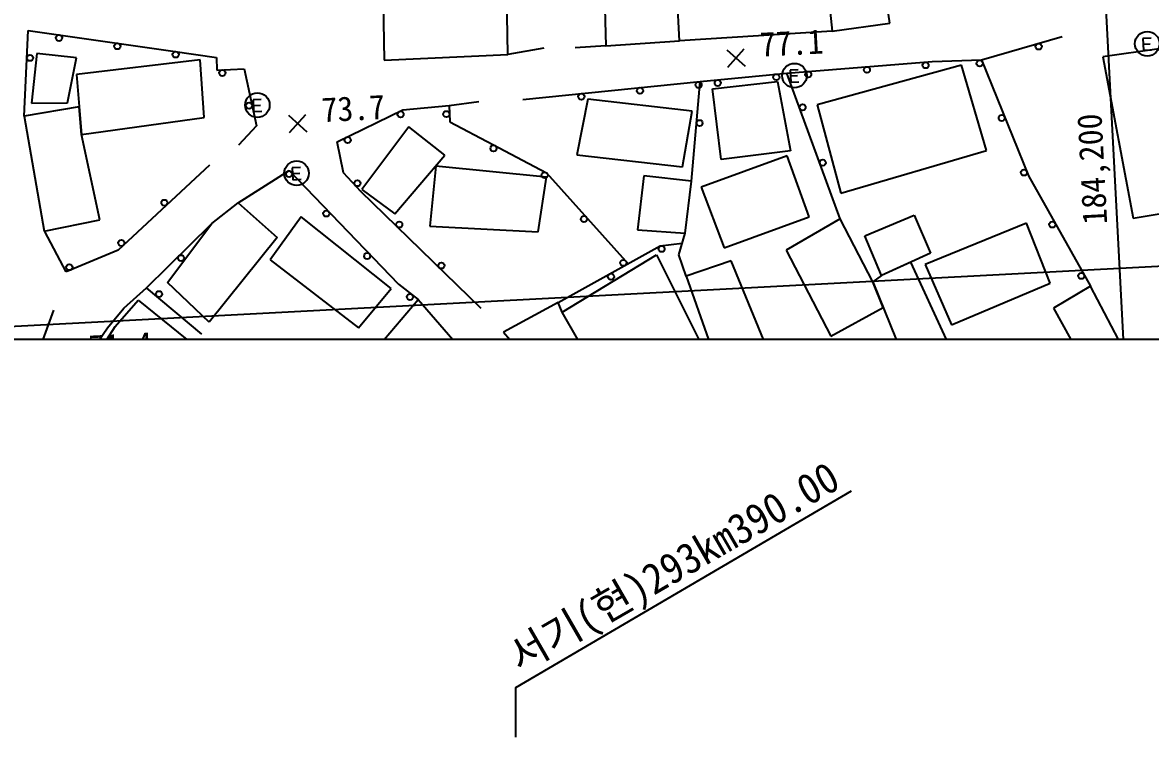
# Model space of a CAD drawing. Header units: millimetres. Extents: x 9574 to 10370, y 1103 to 1809.
# Drawn here: x 10113.5 to 10205.5, y 1363.4 to 1423.1 of the extents above; entities that cross this region are included whole.
import ezdxf
from ezdxf.enums import TextEntityAlignment as Align
from ezdxf.xclip import XClip

# ---------------------------------------------------------------- set-up
doc = ezdxf.new("R2010")
doc.units = ezdxf.units.MM
doc.header["$LTSCALE"] = 10
doc.header["$MEASUREMENT"] = 0
doc.header["$XCLIPFRAME"] = 2
doc.layers.add('TX-PAPR', color=2, linetype='Continuous', plot=False)
for name, color, linetype in [('TZ-BASE', 253, 'Continuous'), ('TZ-LEAL', 1, 'Continuous'), ('TZ-LEAT', 3, 'Continuous')]:
    doc.layers.add(name, color=color, linetype=linetype)
doc.styles.add('HANA', font='GulimChe.ttf')
doc.styles.add('굴림체', font='GulimChe.ttf')

# ---------------------------------------------------------------- blocks, each defined once
blk = doc.blocks.new('JD-SDKSDK43SA')
at = {"layer": 'TZ-BASE'}
for p, q in [((552.288, -218.638), (524.838, 307.024)), ((525.734, -49.214, 80.312), (524.536, -41.184, 80.312)), ((520.206, -41.64, 80.312), (521.022, -49.874, 80.312)), ((494.587, -51.786, 77.927), (494.466, -43.835, 77.927)), ((502.393, -43.608, 78.851), (502.587, -51.062, 78.851)), ((508.595, -50.648, 78.851), (508.191, -43.371, 78.851)), ((484.417, -47.601, 77.927), (484.517, -52.241, 77.927)), ((521.022, -49.874, 80.312), (525.734, -49.214, 80.312)), ((455.162, -56.809, 73.972), (455.488, -49.819, 73.972)), ((455.488, -49.819, 73.972), (467.268, -51.491, 73.972)), ((521.022, -49.874, 80.312), (508.595, -50.648, 80.312)), ((533.209, -52.208, 80.346), (539.781, -50.318, 80.346)), ((547.025, -50.435, 78.605), (546.361, -50.47, 78.605)), ((546.361, -50.47, 78.605), (546.411, -51.432, 78.605)), ((467.268, -51.491, 73.972), (470.828, -52.021, 73.972)), ((497.525, -51.264, 77.927), (494.587, -51.786, 77.927)), ((502.587, -51.062, 78.851), (500.083, -51.22, 78.851)), ((502.587, -51.062, 78.851), (508.595, -50.648, 78.851)), ((512.451, -51.392, 77.058), (513.937, -52.73, 77.058)), ((512.525, -52.804, 77.058), (513.864, -51.318, 77.058)), ((547.695, -51.309, 81.709), (543.09, -51.966, 81.709)), ((546.967, -50.92, 78.605), (546.386, -50.951, 78.605)), ((546.411, -51.432, 78.605), (547.075, -51.397, 78.605)), ((456.189, -51.687, 73.736), (455.757, -55.74, 73.736)), ((459.423, -52.033, 73.736), (456.189, -51.687, 73.736)), ((458.701, -55.707, 73.736), (459.423, -52.033, 73.736)), ((469.51, -52.201, 74.166), (459.437, -53.408, 74.166)), ((469.847, -56.9, 74.166), (469.51, -52.201, 74.166)), ((470.828, -52.021, 73.972), (470.854, -53.053, 73.972)), ((484.517, -52.241, 77.927), (494.587, -51.786, 77.927)), ((517.332, -53.287, 80.312), (529.172, -52.356, 80.312)), ((529.172, -52.356, 80.312), (533.209, -52.208, 80.312)), ((533.209, -52.208, 80.312), (537.045, -61.673, 80.312)), ((543.09, -51.966, 81.709), (545.56, -65.123, 81.709)), ((470.854, -53.053, 73.972), (473.087, -52.952, 73.972)), ((473.087, -52.952, 73.972), (474.11, -57.59, 73.972)), ((510.257, -53.986, 78.013), (517.332, -53.287, 78.013)), ((521.677, -65.163, 80.312), (517.332, -53.287, 80.312)), ((518.268, -53.03, 78.39), (517.604, -53.065, 78.39)), ((517.604, -53.065, 78.39), (517.655, -54.027, 78.39)), ((531.563, -52.631, 81.408), (519.802, -55.882, 81.408)), ((533.613, -59.585, 81.408), (531.563, -52.631, 81.408)), ((459.437, -53.408, 74.166), (459.822, -58.3, 74.166)), ((495.808, -55.435, 78.09), (510.257, -53.986, 78.09)), ((509.559, -62.102, 78.013), (510.257, -53.986, 78.013)), ((511.277, -54.577, 79.71), (516.571, -53.967, 79.71)), ((516.571, -53.967, 79.71), (517.621, -59.636, 79.71)), ((518.21, -53.516, 78.39), (517.629, -53.546, 78.39)), ((517.655, -54.027, 78.39), (518.318, -53.992, 78.39)), ((511.985, -60.319, 79.71), (511.277, -54.577, 79.71)), ((459.643, -56.029, 73.972), (455.162, -56.809, 73.972)), ((455.757, -55.74, 73.736), (458.701, -55.707, 73.736)), ((459.822, -58.3, 73.972), (459.643, -56.029, 73.972)), ((474.482, -55.435, 72.997), (473.818, -55.47, 72.997)), ((473.818, -55.47, 72.997), (473.868, -56.431, 72.997)), ((474.424, -55.92, 72.997), (473.843, -55.951, 72.997)), ((486.028, -56.292, 77.552), (489.801, -55.935, 77.552)), ((489.801, -55.935, 76.349), (492.222, -55.615, 76.349)), ((489.801, -55.935, 77.552), (489.858, -57.267, 77.552)), ((501.109, -55.422, 78.227), (500.216, -59.938, 78.227)), ((509.626, -56.404, 78.227), (501.109, -55.422, 78.227)), ((519.802, -55.882, 81.408), (521.73, -63.076, 81.408)), ((455.162, -56.809, 73.972), (456.803, -66.182, 73.972)), ((459.822, -58.3, 74.166), (469.847, -56.9, 74.166)), ((473.868, -56.431, 72.997), (474.532, -56.397, 72.997)), ((476.716, -56.726, 73.685), (478.202, -58.064, 73.685)), ((476.79, -58.138, 73.685), (478.128, -56.652, 73.685)), ((480.679, -58.881, 77.552), (486.028, -56.292, 77.552)), ((508.819, -60.918, 78.227), (509.626, -56.404, 78.227)), ((474.11, -57.59, 73.972), (472.625, -59.154, 73.972)), ((486.507, -57.671, 76.809), (482.684, -62.78, 76.809)), ((489.468, -59.98, 76.809), (486.507, -57.671, 76.809)), ((489.858, -57.267, 77.552), (493.366, -59.111, 77.552)), ((461.335, -65.247, 73.972), (459.822, -58.3, 73.972)), ((481.195, -61.404, 77.552), (480.679, -58.881, 77.552)), ((493.366, -59.111, 77.552), (497.746, -61.404, 77.552)), ((517.621, -59.636, 79.71), (511.985, -60.319, 79.71)), ((521.73, -63.076, 81.408), (533.613, -59.585, 81.408)), ((485.378, -64.752, 76.809), (489.468, -59.98, 76.809)), ((500.216, -59.938, 78.227), (508.819, -60.918, 78.227)), ((517.351, -60.03, 79.603), (510.346, -62.577, 79.603)), ((519.158, -65.014, 79.603), (517.351, -60.03, 79.603)), ((280, -83.006), (700, -61.073)), ((470.26, -60.785, 73.298), (462.831, -67.706, 73.298)), ((472.597, -63.862, 74.222), (476.763, -61.217, 74.222)), ((476.763, -61.217, 74.222), (485.666, -70.488, 74.222)), ((477.678, -60.983, 73.556), (477.015, -61.017, 73.556)), ((477.015, -61.017, 73.556), (477.065, -61.979, 73.556)), ((477.621, -61.468, 73.556), (477.04, -61.498, 73.556)), ((482.611, -62.936, 77.552), (481.195, -61.404, 77.552)), ((488.718, -60.882, 76.809), (488.242, -65.752, 76.809)), ((497.748, -61.765, 76.809), (488.718, -60.882, 76.809)), ((497.746, -61.404, 77.552), (504.436, -68.86, 77.552)), ((477.065, -61.979, 73.556), (477.729, -61.945, 73.556)), ((497.069, -66.232, 76.809), (497.748, -61.765, 76.809)), ((505.678, -61.666, 78.013), (505.148, -66.066, 78.013)), ((509.559, -62.102, 78.013), (505.678, -61.666, 78.013)), ((509.046, -66.33, 78.013), (509.559, -62.102, 78.013)), ((537.045, -61.673, 80.312), (542.092, -70.651, 80.312)), ((492.424, -72.483, 77.552), (482.611, -62.936, 77.552)), ((482.684, -62.78, 76.809), (485.378, -64.752, 76.809)), ((510.346, -62.577, 79.603), (512.216, -67.537, 79.603)), ((470.47, -65.552, 74.222), (472.597, -63.862, 74.222)), ((472.597, -63.862, 74.222), (475.787, -66.682, 74.222)), ((456.803, -66.182, 73.972), (461.335, -65.247, 73.972)), ((477.753, -64.993, 74.832), (475.222, -68.499, 74.832)), ((485.085, -70.844, 74.832), (477.753, -64.993, 74.832)), ((512.216, -67.537, 79.603), (519.158, -65.014, 79.603)), ((521.677, -65.163, 79.99), (517.273, -67.728, 79.99)), ((524.347, -70.296, 79.99), (521.677, -65.163, 79.99)), ((523.691, -66.551, 79.99), (527.71, -64.878, 79.99)), ((527.71, -64.878, 79.99), (529.059, -67.959, 79.99)), ((545.56, -65.123, 81.709), (549.862, -64.388, 81.709)), ((458.578, -69.492, 73.298), (456.837, -66.184, 73.298)), ((465.146, -70.783, 73.685), (470.428, -65.574, 73.685)), ((466.854, -70.353, 74.222), (470.47, -65.552, 74.222)), ((488.242, -65.752, 76.809), (497.069, -66.232, 76.809)), ((505.148, -66.066, 78.013), (509.046, -66.33, 78.013)), ((536.885, -65.52, 81.344), (528.61, -68.895, 81.344)), ((538.796, -70.394, 81.344), (536.885, -65.52, 81.344)), ((455.996, -76.846, 72.073), (443.198, -66.539, 72.073)), ((475.787, -66.682, 74.222), (470.249, -73.574, 74.222)), ((508.539, -68.11, 79.216), (509.046, -66.33, 79.216)), ((525.044, -69.783, 79.99), (523.691, -66.551, 79.99)), ((462.831, -67.706, 73.298), (458.578, -69.492, 73.298)), ((498.701, -71.973, 78.077), (507.014, -67.375, 78.077)), ((507.014, -67.375, 78.077), (508.812, -67.149, 78.077)), ((517.273, -67.728, 79.99), (520.916, -74.727, 79.99)), ((529.059, -67.959, 79.99), (525.044, -69.783, 79.99)), ((475.222, -68.499, 74.832), (482.417, -74.051, 74.832)), ((499.024, -72.781, 78.077), (506.705, -68.11, 78.077)), ((506.705, -68.11, 78.077), (512.827, -80.313, 78.077)), ((509.136, -69.831, 79.216), (508.539, -68.11, 79.216)), ((512.802, -68.597, 79.216), (509.136, -69.831, 79.216)), ((515.693, -75.616, 79.216), (512.802, -68.597, 79.216)), ((527.442, -68.694, 80.05), (525.044, -69.783, 80.05)), ((530.519, -75.338, 80.05), (527.442, -68.694, 80.05)), ((528.61, -68.895, 81.344), (530.759, -73.806, 81.344)), ((509.136, -69.831, 79.216), (511.622, -76.968, 79.216)), ((525.044, -69.783, 80.05), (524.347, -70.296, 80.05)), ((463.276, -72.444, 73.685), (465.146, -70.783, 73.685)), ((469.65, -74.558, 73.685), (465.146, -70.783, 73.685)), ((470.249, -73.574, 74.222), (466.854, -70.353, 74.222)), ((485.666, -70.488, 74.222), (487.28, -71.732, 74.222)), ((524.347, -70.296, 80.05), (527.128, -77.211, 80.05)), ((525.185, -72.379, 79.99), (524.347, -70.296, 79.99)), ((530.759, -73.806, 81.344), (538.796, -70.394, 81.344)), ((542.092, -70.651, 80.312), (539.065, -72.451, 80.312)), ((544.964, -76.123, 80.312), (542.092, -70.651, 80.312)), ((482.417, -74.051, 74.832), (485.085, -70.844, 74.832)), ((457.541, -72.614, 72.073), (455.996, -76.846, 72.073)), ((461.964, -74.048, 73.685), (463.276, -72.444, 73.685)), ((462.585, -73.945, 71.729), (464.442, -71.79, 71.729)), ((464.442, -71.79, 71.729), (477.724, -82.537, 71.729)), ((480.772, -79.425, 75.498), (487.28, -71.732, 75.498)), ((487.28, -71.732, 75.498), (491.624, -76.736, 75.498)), ((498.701, -71.973, 78.077), (494.25, -74.41, 78.077)), ((499.024, -72.781, 78.077), (498.701, -71.973, 78.077)), ((520.916, -74.727, 79.99), (525.185, -72.379, 79.99)), ((539.065, -72.451, 80.312), (542.108, -77.853, 80.312)), ((501.681, -77.442, 78.077), (499.024, -72.781, 78.077)), ((500.341, -75.091, 78.077), (499.024, -72.781, 78.077)), ((461.135, -75.23, 73.685), (461.964, -74.048, 73.685)), ((461.55, -75.519, 71.729), (462.585, -73.945, 71.729)), ((494.25, -74.41, 78.077), (496.58, -77.188, 78.077))]:
    blk.add_line(p, q, dxfattribs=at)
for centre, radius in [((458.005, -50.428, 73.972), 0.25), ((546.716, -50.9, 78.605), 1), ((462.758, -51.102, 73.972), 0.25), ((537.867, -51.127, 80.346), 0.25), ((455.633, -52.051, 73.972), 0.25), ((467.508, -51.779, 73.972), 0.25), ((528.646, -52.647, 80.312), 0.25), ((533.059, -52.498, 80.312), 0.25), ((471.314, -53.282, 73.972), 0.25), ((517.96, -53.495, 78.39), 1), ((519.076, -53.399, 80.312), 0.25), ((523.861, -53.023, 80.312), 0.25), ((510.136, -54.248, 78.09), 0.25), ((511.703, -54.093, 78.013), 0.25), ((516.48, -53.621, 78.013), 0.25), ((474.173, -55.9, 72.997), 1), ((500.584, -55.206, 78.09), 0.25), ((505.36, -54.727, 78.09), 0.25), ((473.493, -55.948, 73.972), 0.25), ((518.62, -56.085, 80.312), 0.25), ((485.848, -56.655, 77.552), 0.25), ((489.582, -56.635, 77.552), 0.25), ((534.861, -56.947, 80.312), 0.25), ((510.216, -57.366, 78.013), 0.25), ((481.528, -58.746, 77.552), 0.25), ((493.422, -59.421, 77.552), 0.25), ((477.37, -61.448, 73.556), 1), ((520.27, -60.593, 80.312), 0.25), ((476.762, -61.513, 74.222), 0.25), ((497.594, -61.607, 77.552), 0.25), ((536.664, -61.396, 80.312), 0.25), ((482.329, -62.265, 77.552), 0.25), ((466.596, -63.858, 73.298), 0.25), ((479.798, -64.737, 74.222), 0.25), ((500.799, -65.18, 77.552), 0.25), ((485.734, -65.628, 77.552), 0.25), ((538.984, -65.63, 80.312), 0.25), ((463.084, -67.13, 73.298), 0.25), ((483.123, -68.199, 74.222), 0.25), ((507.12, -67.613, 78.077), 0.25), ((458.842, -69.111, 73.298), 0.25), ((467.954, -68.363, 73.685), 0.25), ((489.175, -68.975, 77.552), 0.25), ((504.005, -68.752, 77.552), 0.25), ((503, -69.88, 78.077), 0.25), ((541.336, -69.814, 80.312), 0.25), ((466.15, -71.3, 73.685), 0.25), ((486.613, -71.532, 74.222), 0.25)]:
    blk.add_circle(centre, radius, dxfattribs=at)
at = {"layer": 'TZ-BASE', "style": 'HANA'}
for s, p in [('77.1', (515.191, -51.957, 77.058)), ('73.7', (479.456, -57.291, 73.685)), ('71.4', (460.484, -76.634, 71.386))]:
    blk.add_text(s, height=2, rotation=2.9893, dxfattribs=at).set_placement(p)
blk.add_text('184,200', height=2, rotation=92.9893, dxfattribs=at).set_placement((542.982, -56.541), align=Align.RIGHT)

msp = doc.modelspace()

# ---------------------------------------------------------------- linework, layer by layer
at = {"layer": 'TX-PAPR', "elevation": -59.377, "flags": 128}
msp.add_lwpolyline([(9658.443, 1547.259), (10358.474, 1547.259), (10358.474, 1397.259), (9658.506, 1397.259), (9658.443, 1547.259)], dxfattribs=at)
at = {"layer": 'TZ-LEAL'}
msp.add_lwpolyline([(10181.066, 1384.896), (10153.685, 1368.871), (10153.685, 1364.871)], dxfattribs=at)

# ---------------------------------------------------------------- block references
at = {"layer": 'TZ-BASE'}
ref = msp.add_blockref('JD-SDKSDK43SA', (9658.474, 1472.259, -59.377), dxfattribs=at)
XClip(ref).set_block_clipping_path([(-0.0310036678, 75), (699.9999999929, 75.0000000632), (699.9999999987, -74.9999999368), (0.0310036678, -75)])

# ---------------------------------------------------------------- texts
at = {"layer": 'TZ-LEAT', "style": '굴림체'}
msp.add_text('서기(현)293km390.00', height=2.5, rotation=30, dxfattribs=at).set_placement((10167.179, 1377.664), align=Align.CENTER)

doc.saveas('drawing.dxf')
